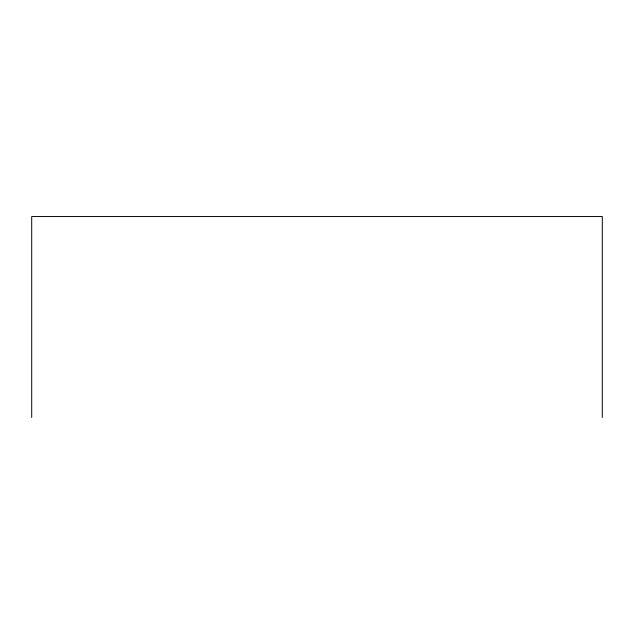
<?xml version="1.0" encoding="UTF-8"?>
<svg xmlns="http://www.w3.org/2000/svg" width="634" height="634" viewBox="0 0 634 634"><rect width="100%" height="100%" fill="white"/><g stroke="black" fill="none" stroke-linecap="round" stroke-linejoin="round"><path stroke-width="0.95" d="M602.3 417.457L602.3 216.543L31.7 216.543L31.7 417.457"/></g></svg>
